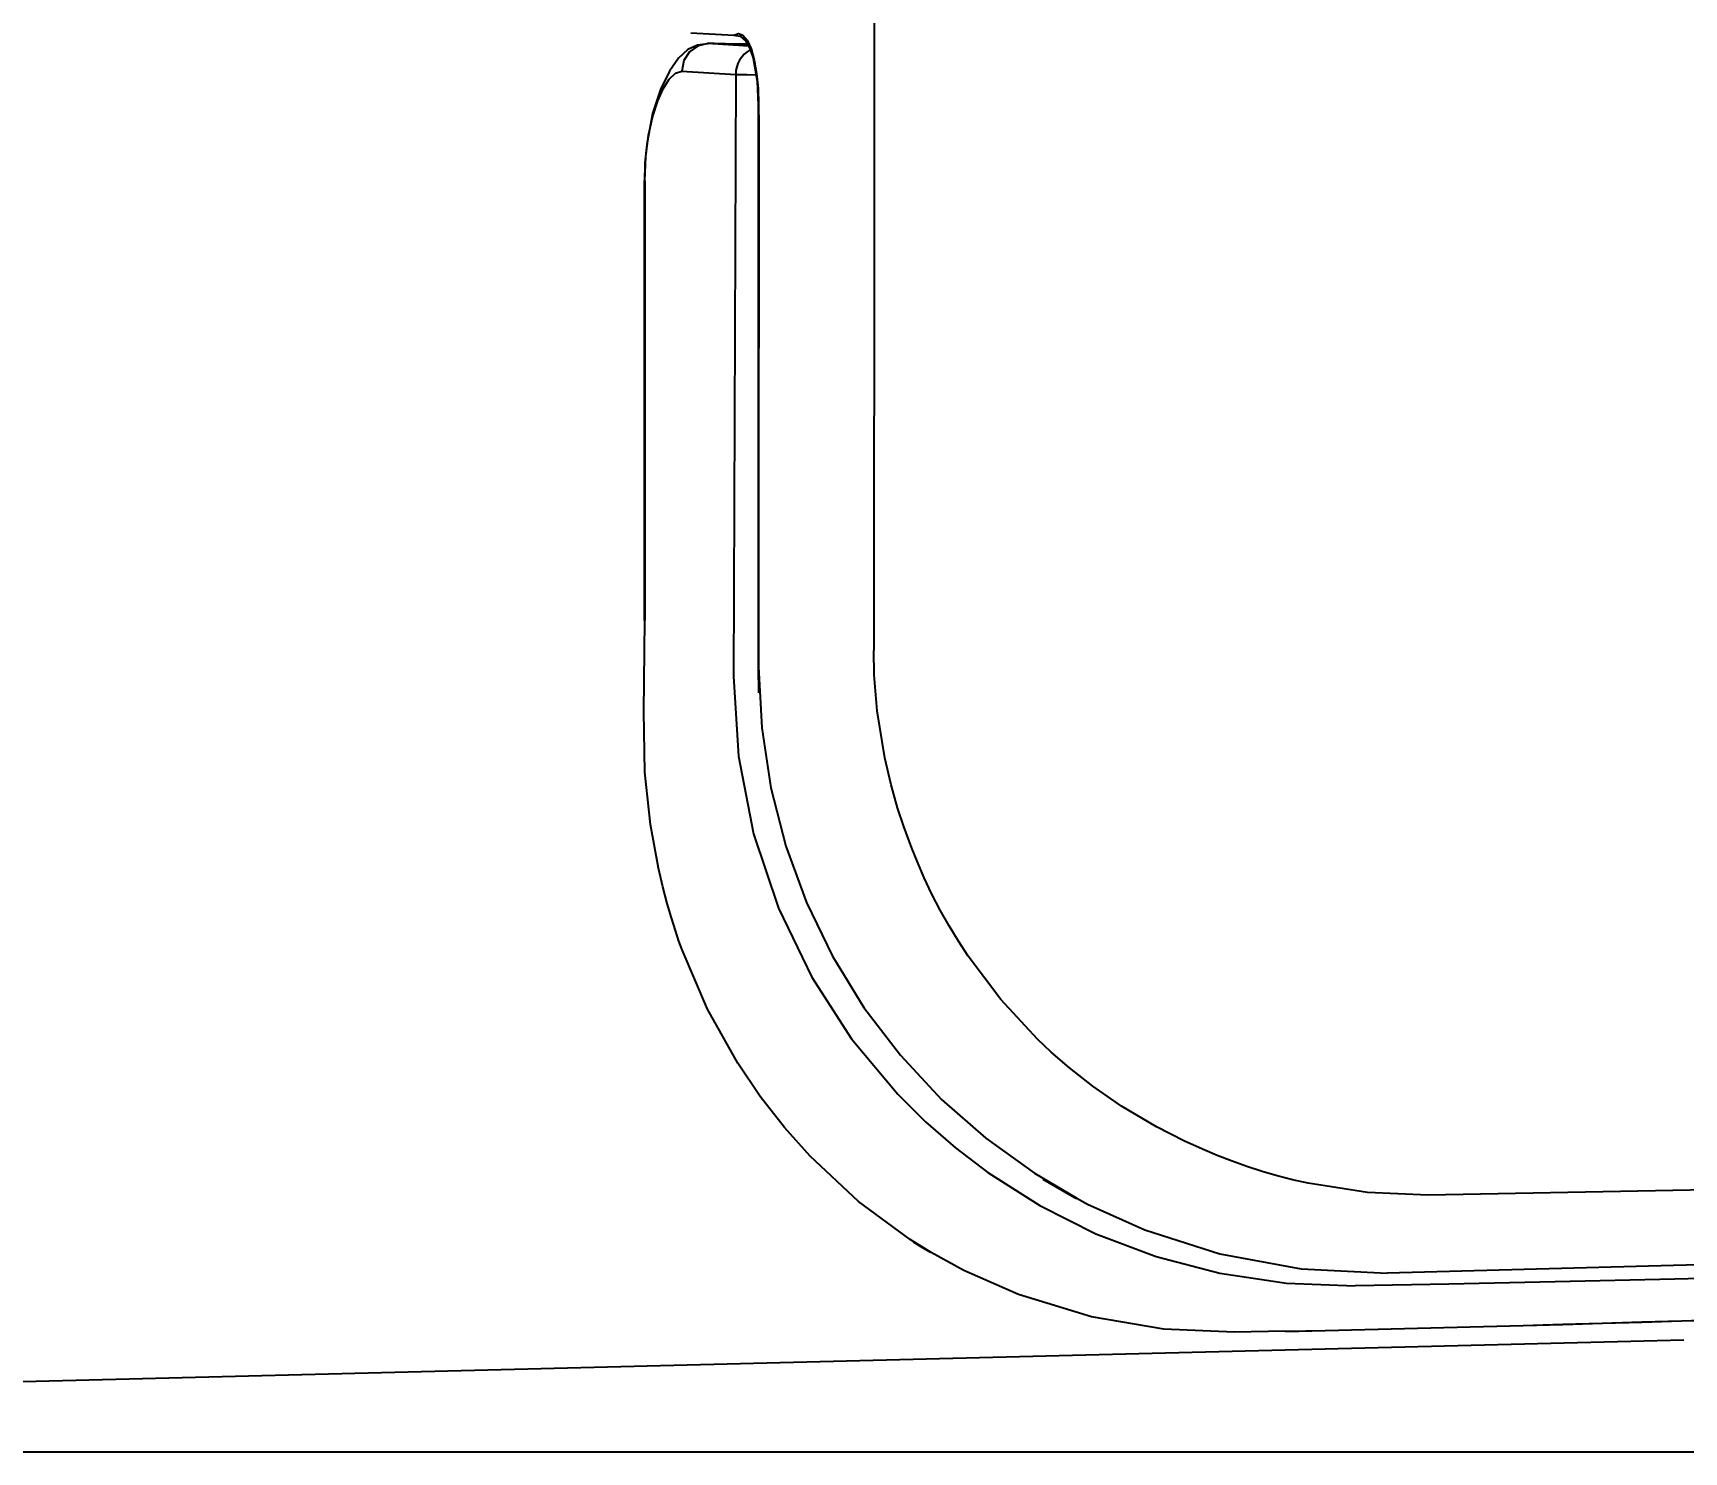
# Model space of a CAD drawing. Header units: millimetres. Extents: x 9575 to 12140, y 93 to 2418.
# Drawn here: x 9979.8 to 10100.1, y 1548.7 to 1652 of the extents above; entities that cross this region are included whole.
import ezdxf

# ---------------------------------------------------------------- set-up
doc = ezdxf.new("R2010")
doc.units = ezdxf.units.MM
doc.layers.add('3', color=3, linetype='Continuous')
doc.styles.get("Standard").update_dxf_attribs({"font": 'NanumGothic.ttf'})
doc.dimstyles.new('ISO-25', dxfattribs={"dimtxt": 20, "dimasz": 20, "dimexe": 3, "dimexo": 1, "dimgap": 5, "dimtad": 1, "dimtoh": 1, "dimdec": 0, "dimtxsty": 'Standard', "dimcen": 0, "dimclrd": 3, "dimclre": 3, "dimclrt": 2, "dimadec": 0, "dimazin": 0, "dimtfac": 1, "dimtdec": 0, "dimtmove": 0, "dimatfit": 3, "dimfxl": 0, "dimarcsym": 0})

# ---------------------------------------------------------------- blocks, each defined once
blk = doc.blocks.new('2E12E')
at = {"color": 2}
for p, q in [((6809.69, 974.22), (6812.84, 974.04)), ((6811.32, 973.43), (6810.92, 973.43)), ((6811.39, 973.43), (6810.96, 973.43)), ((6806.3, 963.44), (6806.3, 931.43)), ((6853.02, 879.66), (6853.02, 879.66))]:
    blk.add_line(p, q, dxfattribs=at)
for points in [[(7114.88, 904.41), (7094.92, 899.87), (7074.77, 896.22), (7054.47, 893.51), (7034.08, 891.68), (7013.67, 890.31), (6993.26, 889.03), (6972.84, 887.88), (6916.66, 885.41), (6860.43, 883.9)], [(6823.06, 997.63), (6823.04, 963.43), (6823.02, 929.24)], [(6810.9, 973.42), (6810.18, 973.32), (6809.47, 972.99), (6808.79, 972.36), (6808.13, 971.42), (6807.48, 970.1), (6806.9, 968.34), (6806.48, 966.08), (6806.35, 964.76), (6806.31, 963.34)], [(6810.96, 973.43), (6810.23, 973.27), (6809.61, 972.84), (6809.19, 972.19), (6809.04, 971.43)], [(6810.93, 973.43), (6810.96, 973.43)], [(6813.89, 973.25), (6810.96, 973.43)], [(6811.51, 973.42), (6811.3, 973.42)], [(6812.84, 974.04), (6813.16, 974.17), (6813.48, 974.05), (6813.8, 973.67), (6814.08, 973.05), (6814.31, 972.23), (6814.49, 971.25), (6814.6, 970.17), (6814.63, 969.04)], [(6812.84, 974.04), (6813.29, 973.97), (6813.68, 973.63), (6814, 973.07), (6814.24, 972.36), (6814.53, 970.7), (6814.59, 968.98)], [(6806.34, 963.43), (6806.41, 965.18), (6806.62, 966.77), (6806.92, 968.14), (6807.28, 969.26), (6807.69, 970.14), (6808.12, 970.83), (6808.57, 971.29), (6809.04, 971.43)], [(6809.04, 971.43), (6812.97, 971.19)], [(6812.97, 971.19), (6812.81, 927.34)], [(6812.97, 971.19), (6813.77, 971.17), (6814.4, 971.16)], [(6814.59, 969.06), (6814.59, 964.54), (6814.59, 958.92), (6814.59, 952.43), (6814.59, 945.09), (6814.59, 936.87), (6814.59, 928.06)], [(6814.59, 969.04), (6814.59, 969.04), (6814.63, 969.04)], [(6814.63, 969.04), (6814.64, 967.5), (6814.64, 965.85), (6814.65, 964.09), (6814.65, 962.22), (6814.65, 960.24), (6814.65, 958.15), (6814.65, 956.88), (6814.65, 955.84), (6814.64, 954.25), (6814.64, 952.13), (6814.63, 950.33), (6814.63, 948.84), (6814.63, 947.41), (6814.63, 946.04), (6814.63, 943.88), (6814.63, 941.44), (6814.63, 938.64), (6814.63, 935.23), (6814.63, 931.94), (6814.63, 929.54), (6814.63, 928.04)], [(6806.31, 963.43), (6806.3, 963.43), (6806.31, 963.43)], [(6806.31, 963.43), (6806.34, 963.43)], [(6806.34, 963.43), (6806.34, 931.43)], [(6806.26, 924.79), (6806.34, 931.43)], [(6806.3, 931.43), (6806.3, 931.43), (6806.34, 931.43)], [(6863.4, 889.58), (6859, 889.77), (6854.66, 890.44), (6853.53, 890.7), (6852.42, 890.98), (6851.31, 891.31), (6850.21, 891.66), (6849.13, 892.05), (6848.05, 892.46), (6847.15, 892.84), (6845.66, 893.51), (6843.61, 894.55), (6841.08, 896.05), (6838.97, 897.51), (6837.27, 898.84), (6835.94, 900), (6834.95, 900.93), (6832.27, 903.83), (6829.91, 906.97), (6829.19, 908.07), (6828.51, 909.19), (6827.87, 910.34), (6827.26, 911.5), (6826.7, 912.69), (6826.18, 913.89), (6825.79, 914.85), (6825.21, 916.41), (6824.76, 917.79), (6824.29, 919.45), (6823.83, 921.41), (6823.28, 924.85), (6823.06, 927.47), (6823.02, 929.24)], [(6812.81, 927.34), (6813.17, 921.54), (6814.26, 915.89), (6816.07, 910.48), (6818.5, 905.45), (6821.41, 900.95), (6824.78, 896.92), (6826.8, 894.91), (6828.98, 893.01), (6831.32, 891.23), (6835.11, 888.82), (6839.21, 886.76), (6843.6, 885.11), (6848.23, 883.9), (6853.08, 883.17), (6858.08, 882.97)], [(6814.63, 928.04), (6814.59, 928.04), (6814.59, 928.04)], [(6814.59, 928.03), (6814.63, 926.16)], [(6814.63, 928.04), (6814.86, 923.6), (6815.52, 919.23), (6816.62, 914.98), (6818.12, 910.88), (6820.02, 906.97), (6822.3, 903.25), (6824.96, 899.77), (6827.96, 896.55), (6831.18, 893.72), (6834.74, 891.17), (6837.81, 889.35)], [(6827.21, 885.4), (6825.68, 886.35), (6821.92, 889.12), (6818.38, 892.41), (6816.51, 894.5), (6814.75, 896.75), (6813.11, 899.18), (6810.9, 903.13), (6809.06, 907.44), (6808.83, 908.07), (6808.58, 908.84), (6808.29, 909.76), (6807.98, 910.82), (6807.66, 912.02), (6807.34, 913.38), (6806.76, 916.57), (6806.35, 920.37), (6806.26, 924.79)], [(6901.6, 890.31), (6863.4, 889.58)], [(6835.34, 890.75), (6837.64, 889.41), (6837.78, 889.34)], [(7037.25, 890.98), (7025.7, 890.16), (7013.28, 889.33), (6999.99, 888.49), (6985.84, 887.66), (6979.2, 887.29), (6972.39, 886.93), (6965.41, 886.57), (6958.25, 886.22), (6950.91, 885.88), (6945.54, 885.64), (6940.54, 885.42), (6933.96, 885.15), (6926.59, 884.86), (6918.42, 884.56), (6909.44, 884.26), (6899.91, 883.96), (6891, 883.7), (6881.37, 883.46), (6872.67, 883.26), (6864.91, 883.1), (6858.08, 882.97)], [(6837.81, 889.35), (6838.6, 888.93), (6842.76, 887.06), (6848.24, 885.3), (6854.16, 884.21), (6860.43, 883.9)], [(6825.9, 886.18), (6826.64, 885.72), (6827.1, 885.44)], [(6849.28, 879.6), (6844.16, 879.82), (6838.89, 880.71), (6833.56, 882.34), (6829.58, 884.1), (6827.21, 885.4)], [(6849.27, 879.6), (6849.27, 879.6), (6849.28, 879.6)], [(6853.02, 879.66), (6849.28, 879.6)]]:
    blk.add_lwpolyline(points, dxfattribs=at)
for radius in [3267.59, 3267.6]:
    blk.add_arc((6780.97, 4146.46), radius, 271.2635, 274.50126, dxfattribs=at)
blk.add_ellipse((6814.89, 971.19), major_axis=(-0.12, -2), ratio=0.96113, start_param=3.673143, end_param=4.77082, dxfattribs=at)
blk.add_open_spline([(6813.78, 973.38), (6813.58, 973.38), (6812.67, 973.39), (6811.9, 973.41), (6811.39, 973.43)], degree=3, knots=[0.742861, 0.742861, 0.742861, 0.742861, 0.8, 1, 1, 1, 1], dxfattribs=at)
blk = doc.blocks.new('*D53')
at = {"color": 3, "lineweight": -2}
for p, q in [((9775.88, 1958.95), (10624.79, 1958.95)), ((10614.79, 1938.95), (10614.79, 1771.33)), ((10614.79, 1568.71), (10614.79, 1736.33)), ((9775.88, 1548.71), (10624.79, 1548.71))]:
    blk.add_line(p, q, dxfattribs=at)
at = {"color": 3}
for points in [[(10611.45, 1938.95), (10618.12, 1938.95), (10614.79, 1958.95)], [(10611.45, 1568.71), (10618.12, 1568.71), (10614.79, 1548.71)]]:
    blk.add_solid(points, dxfattribs=at)
at = {"layer": 'Defpoints', "color": 0}
for p in [(9774.88, 1958.95), (9774.88, 1548.71), (10614.79, 1548.71)]:
    blk.add_point(p, dxfattribs=at)
at = {"color": 2, "insert": (10614.79, 1753.83), "char_height": 25, "attachment_point": 5}
blk.add_mtext('410', dxfattribs=at)

msp = doc.modelspace()

# ---------------------------------------------------------------- linework, layer by layer
at = {"layer": '3', "color": 0}
msp.add_line((9774.88, 1548.71), (10100.05, 1556.87), dxfattribs=at)
msp.add_arc((10229.63, 1753.83), 150, 180, 238.2183, dxfattribs=at)

# ---------------------------------------------------------------- block references
msp.add_blockref('2E12E', (3218.01, 677.83))

# ---------------------------------------------------------------- dimensions: what is measured, and where the dimension line sits
dim = msp.add_linear_dim(base=(10614.79, 1548.71), p1=(9774.88, 1958.95), p2=(9774.88, 1548.71), angle=90, dimstyle='ISO-25', override={"dimtxt": 25, "dimexe": 10, "dimtih": 1, "dimarcsym": 1})
dim.commit()
dim.dimension.update_dxf_attribs({"geometry": '*D53', "text_midpoint": (10614.79, 1753.83)})

doc.saveas('drawing.dxf')
